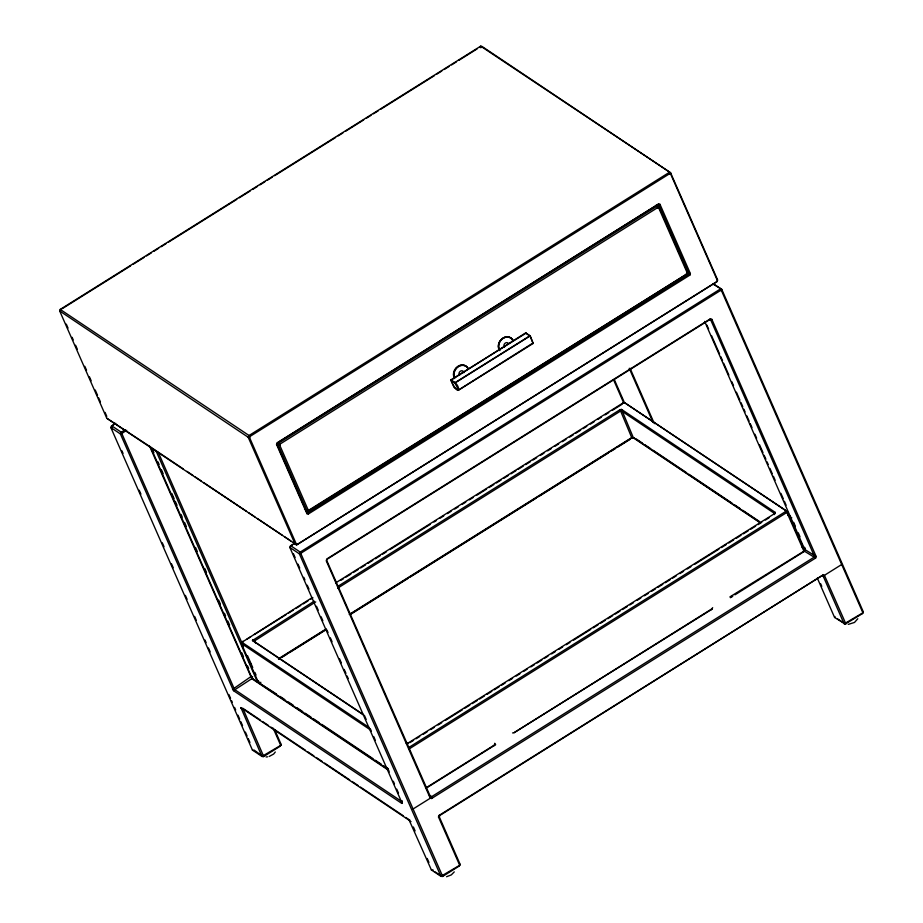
<?xml version="1.0" encoding="UTF-8"?>
<svg xmlns="http://www.w3.org/2000/svg" width="923" height="923" viewBox="0 0 923 923"><rect width="100%" height="100%" fill="white"/><g stroke="black" fill="none" stroke-linecap="round" stroke-linejoin="round"><path stroke-width="1.38" d="M687.231 273.762L309.343 509.865L307.97 509.531L279.819 445.405L280.373 443.871L657.418 207.779L657.441 205.887L658.814 206.221L687.785 272.216L687.231 273.762L308.259 511.054L304.498 509.115M686.389 273.773L686.931 272.239L658.791 208.125L658.814 206.221L656.415 204.629M401.817 803.425L401.955 800.945L401.817 803.425L233.45 690.635L120.394 433.937L110.852 427.545L111.406 426.011L115.71 423.311M431.606 798.499L815.62 558.057L816.197 556.581L711.841 319.335L710.272 318.873L326.811 558.969L326.234 560.78L430.256 798.233L431.606 798.499L431.652 796.676L813.751 557.423L814.259 555.819L710.825 320.166L709.452 319.831L327.353 559.084L326.8 560.619L430.245 796.272L430.256 798.233L412.985 809.044M817.317 578.11L834.6 617.475L845.283 624.052L862.37 613.633L862.89 612.803L721.613 290.964L721.751 289.349L713.41 283.753M804.637 547.293L805.075 549.127L804.498 550.604L803.795 550.131M274.766 729.897L281.146 744.423L280.2 746.211L263.724 756.525L242.772 708.253L260.182 719.917M263.724 756.525L261.959 756.433L240.88 707.56L409.258 820.351L431.387 869.939L440.929 876.319L442.694 876.412L459.169 866.097L460.116 864.309L439.336 816.959L439.879 815.424L823.051 574.983L824.424 575.329L841.695 564.507M450.886 380.276L525.66 332.891L530.24 335.845L533.159 343.448L458.512 390.187L454.058 387.406L450.886 380.276C462.723 384.43 459.158 400.444 450.978 379.826L526.202 333.053M525.625 333.088L530.033 336.041L533.159 343.448M112.133 428.526L111.856 425.918L113.737 424.742M401.863 801.591L234.546 689.504L122.171 434.352L122.447 433.014L126.751 430.314M292.683 544.639L289.822 547.431L401.966 802.906M442.694 876.412L301.14 554.238L301.417 552.9L720.54 290.48L721.613 290.964M533.298 342.802L458.558 389.991L454.808 382.814L450.897 380.195M734.939 594.839L804.071 551.562L805.156 548.481M297.564 544.132L296.191 543.797L249.683 437.837L250.225 436.302L669.348 173.87L670.721 174.205L717.229 280.165L716.686 281.711L296.652 544.87L106.78 418.257L59.683 310.97L60.226 309.424L480.698 46.15L482.071 46.485L670.583 172.763L717.679 280.05L717.125 281.596L296.652 544.87L293.076 542.47M276.531 444.413L277.073 442.878L658.607 203.983L659.98 204.318L690.381 273.589L689.839 275.135L308.305 514.019L306.944 513.684L276.531 444.413L277.523 442.763L658.607 203.983M307.97 509.531L306.886 510.707L277.915 444.713L278.469 443.178L657.441 205.887M294.679 543.197L290.376 545.897L289.822 547.431L299.364 553.823L440.929 876.319L459.689 865.266L438.483 816.982L439.036 815.436L823.051 574.983M276.969 444.298L306.794 512.242L308.167 512.577L688.339 274.535L688.881 273L659.068 205.056L657.695 204.721M312.366 597.469L241.918 642.27L369.108 727.462M363.893 715.187L252.452 640.527L314.281 601.127M363.293 714.564L253.917 641.3L315.724 601.911M276.519 694.038L258.463 682.524L258.89 681.566M260.367 683.216L260.794 682.259M263.113 756.629L254.194 750.134M280.2 746.211L281.146 744.423M433.164 870.02L431.387 869.939M493.793 745.842L495.316 743.765L494.624 743.292M459.169 866.097L460.116 864.309M711.137 609.745L712.671 607.669M775.32 512.438L774.259 514.503L775.32 512.438L621.548 409.42L620.048 409.674L337.495 586.59M408.704 747.538L785.427 511.654L785.854 510.696L624.583 402.67L623.094 402.913L335.58 582.932M834.6 617.475L835.027 616.518M862.37 613.633L863.317 611.845L721.751 289.349L713.225 284.215M863.317 611.845L862.89 612.803L844.13 623.856L823.351 576.517L821.978 576.171M729.943 596.858L804.21 551.043L805.075 549.127L801.995 547.062M857.79 618.745L854.502 622.437L848.272 624.386M454.808 382.814L530.114 335.672M242.345 641.312L241.284 643.377L258.463 682.524M275.296 752.003L273.635 754.056L269.193 756.445M454.266 871.889L451.289 874.9L446.559 876.723M232.527 689.4L251.275 676.386L252.683 676.79M709.452 319.831L710.272 318.873M308.259 511.054L309.343 509.865M156.056 450.943L257.425 681.878L258.509 680.689M823.351 576.517L824.424 575.329L845.906 623.948M233.45 690.635L251.817 678.693L253.167 678.97M530.24 335.845L454.947 382.999M710.825 320.166L711.841 319.335M659.068 205.056L659.98 204.318M296.191 543.797L295.279 544.535L248.183 437.248L59.683 310.97L60.526 310.959M62.291 308.651L130.628 265.859M133.062 264.336L144.046 257.459M146.492 255.925L151.372 252.867M153.806 251.344L158.687 248.287M161.133 246.764L166.013 243.707M168.459 242.172L236.784 199.391M239.23 197.857L250.214 190.98M252.648 189.457L257.54 186.4M259.974 184.865L264.855 181.808M267.301 180.285L272.181 177.228M274.616 175.705L335.637 137.492M338.072 135.969L342.952 132.912M345.398 131.389L363.697 119.921M366.143 118.398L371.023 115.34M373.457 113.806L378.338 110.76M380.784 109.226L434.479 75.605M436.914 74.082L441.794 71.025M444.24 69.49L449.12 66.433M451.555 64.91L456.435 61.853M458.881 60.33L477.179 48.861M125.251 429.691L120.936 432.391L120.394 433.937L122.171 434.352M243.303 641.427L241.284 643.377L370.492 729.943M246.96 639.131L250.629 636.835M254.298 634.539L286.084 614.649M288.53 613.114L293.41 610.057M295.856 608.522L300.748 605.465M303.194 603.93L308.086 600.861M310.532 599.339L312.966 597.804M341.083 580.198L343.529 578.675M345.975 577.14L350.867 574.083M353.313 572.548L358.193 569.491M360.639 567.957L365.531 564.899M367.977 563.365L372.869 560.307M375.315 558.773L380.195 555.715M382.641 554.181L386.31 551.885M389.979 549.589L430.314 524.333M433.983 522.037L436.429 520.503M440.098 518.207L443.755 515.911M447.424 513.615L451.093 511.319M454.762 509.023L458.431 506.727M462.1 504.431L465.757 502.135M469.426 499.839L473.095 497.543M476.764 495.247L486.536 489.121M488.982 487.598L493.874 484.529M496.32 483.006L501.212 479.937M503.658 478.414L508.538 475.345M510.984 473.822L515.876 470.753M518.322 469.23L523.214 466.161M525.66 464.638L530.54 461.569M532.986 460.046L536.655 457.75M540.324 455.454L543.993 453.158M547.662 450.862L551.319 448.566M554.988 446.271L558.657 443.975M562.326 441.679L565.995 439.383M569.664 437.087L573.321 434.791M575.767 433.256L580.659 430.199M583.105 428.664L586.774 426.368M590.443 424.072L594.112 421.776M597.769 419.48L601.438 417.184M605.107 414.889L608.776 412.593M612.445 410.297L622.217 404.17M337.703 588.147L620.164 411.289L621.652 411.035L774.685 513.557M278.411 658.826L326.05 629.001M349.263 614.464L631.713 437.606L634.309 437.848L631.828 437.917L350.671 613.957M278.608 659.08L326.246 629.255M282.046 657.268L286.938 654.211M289.384 652.688L324.804 630.501M350.452 614.441L407.862 578.502M410.308 576.967L536.113 498.189M538.559 496.666L608.188 453.066M610.622 451.543L615.514 448.474M617.949 446.951L630.167 439.302M406.235 743.546L407.724 743.292L774.893 513.396M409.962 742.611L413.619 740.315M416.065 738.781L419.734 736.496M423.392 734.2L427.061 731.904M430.718 729.608L434.387 727.312M438.056 725.016L441.713 722.721M445.382 720.425L462.481 709.718M464.927 708.195L469.807 705.137M472.253 703.603L477.133 700.545M479.579 699.011L484.471 695.954M486.906 694.431L491.797 691.362M494.243 689.839L499.124 686.781M501.57 685.247L505.227 682.951M508.896 680.655L512.565 678.37M516.222 676.074L519.891 673.778M523.549 671.483L527.218 669.187M530.887 666.891L534.544 664.595M536.99 663.072L541.87 660.014M544.316 658.48L547.985 656.184M551.642 653.888L555.311 651.592M558.98 649.307L562.638 647.011M566.307 644.716L569.964 642.42M573.633 640.124L590.732 629.417M593.177 627.882L598.058 624.825M600.504 623.302L605.396 620.244M607.83 618.71L612.722 615.653M615.168 614.118L620.048 611.061M622.494 609.538L627.375 606.469M629.821 604.946L633.49 602.65M637.147 600.354L640.816 598.058M644.473 595.762L648.142 593.466M651.811 591.182L655.468 588.886M657.914 587.351L662.806 584.294M665.241 582.759L670.133 579.702M672.567 578.179L676.236 575.883M679.905 573.587L683.562 571.291M687.231 568.995L690.889 566.699M694.558 564.403L718.982 549.116M721.428 547.581L726.32 544.524M728.755 542.989L733.647 539.932M736.093 538.409L740.973 535.34M743.419 533.817L748.299 530.76M750.745 529.225L755.637 526.168M758.071 524.633L761.74 522.349M765.409 520.053L769.067 517.757M408.82 749.141L786.892 512.427L787.319 511.469L624.583 402.67M426.022 787.838L494.89 744.723M512.588 732.943L514.076 732.7L712.244 608.626M427.072 787.607L495.674 744.653M712.025 609.192L514.076 732.7M730.358 597.712L732.804 596.177M111.579 427.257L110.852 427.545L252.417 750.041L261.959 756.433L280.719 745.369L273.185 728.235M111.856 425.918L122.447 433.014M290.826 545.805L301.417 552.9M731.431 596.604L732.251 596.523M266.089 756.964L267.589 756.837M686.931 272.239L687.785 272.216M61.068 309.413L60.226 309.424L250.225 436.302M439.036 815.436L439.879 815.424M438.483 816.982L439.336 816.959M410.193 821.655L411.035 821.632M409.258 820.351L410.1 820.339L405.82 817.478M301.14 554.238L299.364 553.823L299.906 552.277L720.378 289.003L720.54 290.48M480.998 47.673L479.625 47.338L480.698 46.15L670.583 172.763L670.721 174.205M657.418 207.779L658.791 208.125M106.78 418.257L148.707 445.763M257.425 681.878L258.798 682.212L256.686 680.793M430.245 796.272L431.652 796.676L429.264 795.072M252.417 750.041L254.01 750.537M815.62 558.057L804.21 551.043M278.469 443.178L280.373 443.871M277.915 444.713L279.819 445.405M240.765 708.149L242.657 708.841M623.094 402.913L623.81 403.178M407.724 743.292L408.439 743.557M816.197 556.581L804.729 549.427L704.63 321.4M688.881 273L690.381 273.589M688.339 274.535L689.839 275.135M249.683 437.837L248.183 437.248L248.725 435.702L669.21 172.428L669.348 173.87M785.854 510.696L787.319 511.469L804.498 550.604M785.427 511.654L786.892 512.427L804.071 551.562M252.879 639.57L254.344 640.343L255.498 642.973M252.452 640.527L253.917 641.3M787.734 514.503L790.123 516.107M788.219 515.461L791.807 517.861M636.409 439.094L642.385 443.098M644.773 444.701L650.75 448.705M653.138 450.297L686.597 472.714M688.996 474.318L732.008 503.139M734.396 504.743L740.373 508.735M742.761 510.338L759.502 521.553M760.506 522.637L633.201 437.364L621.548 409.42M633.143 437.698L760.402 522.949M837.323 618.722L845.283 624.052M305.79 510.984L308.167 512.577L308.305 514.019M151.095 447.367L157.06 451.359M159.448 452.962L183.308 468.942M186.884 471.341L192.861 475.333M195.238 476.937L201.202 480.929M203.591 482.533L246.545 511.307M248.933 512.9L254.898 516.903M257.286 518.495L282.334 535.282M284.722 536.874L290.687 540.878M280.084 696.427L284.849 699.622M288.426 702.011L293.191 705.207M296.768 707.606L302.721 711.587M305.109 713.191L311.063 717.183M313.439 718.775L319.404 722.767M321.781 724.359L373.007 758.671M375.396 760.275L381.349 764.256M383.726 765.859L388.491 769.044M387.672 769.078L252.129 678.324L150.541 446.882M388.595 770.324L251.817 678.693L149.388 445.728M262.57 721.521L268.535 725.513M270.924 727.116L305.548 750.307M307.936 751.899L313.901 755.902M316.289 757.506L322.254 761.498M324.642 763.102L349.713 779.889M352.101 781.493L358.066 785.485M360.455 787.088L403.432 815.874M435.252 871.947L442.082 876.515M706.903 325.104L708.645 329.05M711.529 335.626L719.628 354.028M720.782 356.659L722.524 360.605M723.678 363.235L728.882 375.073M731.777 381.637L733.508 385.583M736.404 392.16L739.865 400.051M741.031 402.682L742.761 406.616M743.915 409.247L745.08 411.877M746.811 415.823L749.118 421.084M750.284 423.715L752.014 427.661M754.91 434.225L756.641 438.171M759.537 444.748L762.998 452.639M764.163 455.27L765.894 459.216M767.048 461.835L768.213 464.465M769.944 468.411L772.251 473.672M773.416 476.303L775.147 480.248M780.927 493.39L783.246 498.651M784.4 501.281L786.131 505.227M793.653 522.314L795.384 526.26M798.28 532.836L800.01 536.782M820.628 583.717L821.782 586.336M630.074 368.312L654.361 423.645M629.244 368.335L652.919 422.284M614.222 379.399L624.652 403.155M613.449 379.572L623.844 403.259M631.713 437.606L620.048 409.674M293.387 553.615L295.118 557.561M298.002 564.149L299.744 568.095M303.782 577.302L304.936 579.932M307.244 585.194L308.986 589.139M316.485 606.249L318.227 610.195M321.112 616.772L322.842 620.729M326.892 629.936L328.046 632.567M330.353 637.828L332.084 641.773M339.595 658.884L341.325 662.829M344.21 669.406L345.952 673.352M347.106 675.994L348.259 678.624M364.435 715.463L366.166 719.409M370.204 728.616L371.358 731.247M373.677 736.519L375.407 740.465M387.533 768.098L389.264 772.043M393.313 781.25L394.467 783.881M396.775 789.142L398.505 793.099M413.389 826.985L415.119 830.931M427.211 858.482L428.941 862.417M157.948 451.624L243.476 646.458M247.526 655.676L250.871 663.302M250.998 663.579L252.729 667.525M254.886 672.429L256.029 675.036M152.18 448.682L153.91 452.628M157.96 461.846L159.114 464.477M161.421 469.749L163.152 473.695M171.828 493.447L174.135 498.708M175.289 501.339L177.02 505.296M181.07 514.503L182.223 517.134M184.542 522.406L186.273 526.352M195.514 547.42L197.245 551.366M204.768 568.476L206.498 572.433M218.636 600.077L220.366 604.023M224.416 613.241L225.57 615.872M227.877 621.144L229.608 625.09M241.745 652.734L243.487 656.68M247.526 665.898L248.679 668.529M66.306 324.135L68.037 328.08M72.086 337.31L73.252 339.941M75.559 345.214L77.301 349.159M84.812 366.293L86.554 370.238M89.439 376.826L91.181 380.784M95.231 390.002L97.538 395.275M98.692 397.917L100.434 401.863M105.06 412.408L106.791 416.354M121.894 450.77L123.047 453.401M139.211 490.205L140.942 494.14M162.286 542.782L164.017 546.716M171.516 563.815L173.247 567.749M185.361 595.358L187.092 599.292M194.591 616.379L196.334 620.325M204.987 640.043L206.141 642.673M208.448 647.934L210.179 651.869M228.916 694.558L230.554 698.307M231.65 700.811L232.273 702.207M234.546 707.399L235.688 709.995M237.972 715.187L239.68 719.086M240.822 721.682L242.53 725.57M245.38 732.066L247.087 735.954M248.229 738.562L249.937 742.45M306.794 512.242L306.944 513.684M499.516 350.417A8.584 7.199 -56.2 0 1 502.412 338.453A8.584 7.199 -56.2 0 1 513.026 340.587M499.793 350.613A8.584 7.199 -56.2 0 1 502.7 338.649A8.584 7.199 -56.2 0 1 513.303 340.772M499.562 350.267A8.434 7.072 -56.2 0 1 502.412 338.533A8.434 7.072 -56.2 0 1 512.819 340.622M454.324 377.703A8.584 7.199 -56.2 0 1 458.327 366.408A8.584 7.199 -56.2 0 1 468.388 368.9M454.601 378.545A8.584 7.199 -56.2 0 1 457.496 366.581A8.584 7.199 -56.2 0 1 468.111 368.704M454.52 377.669A8.434 7.072 -56.2 0 1 458.454 366.581A8.434 7.072 -56.2 0 1 468.33 369.027M504.512 347.233A2.734 2.296 -56.2 0 1 505.043 343.275A2.734 2.296 -56.2 0 1 508.585 343.817M459.596 375.361A2.734 2.296 -56.2 0 1 460.462 371.15A2.734 2.296 -56.2 0 1 463.854 372.696"/></g></svg>
